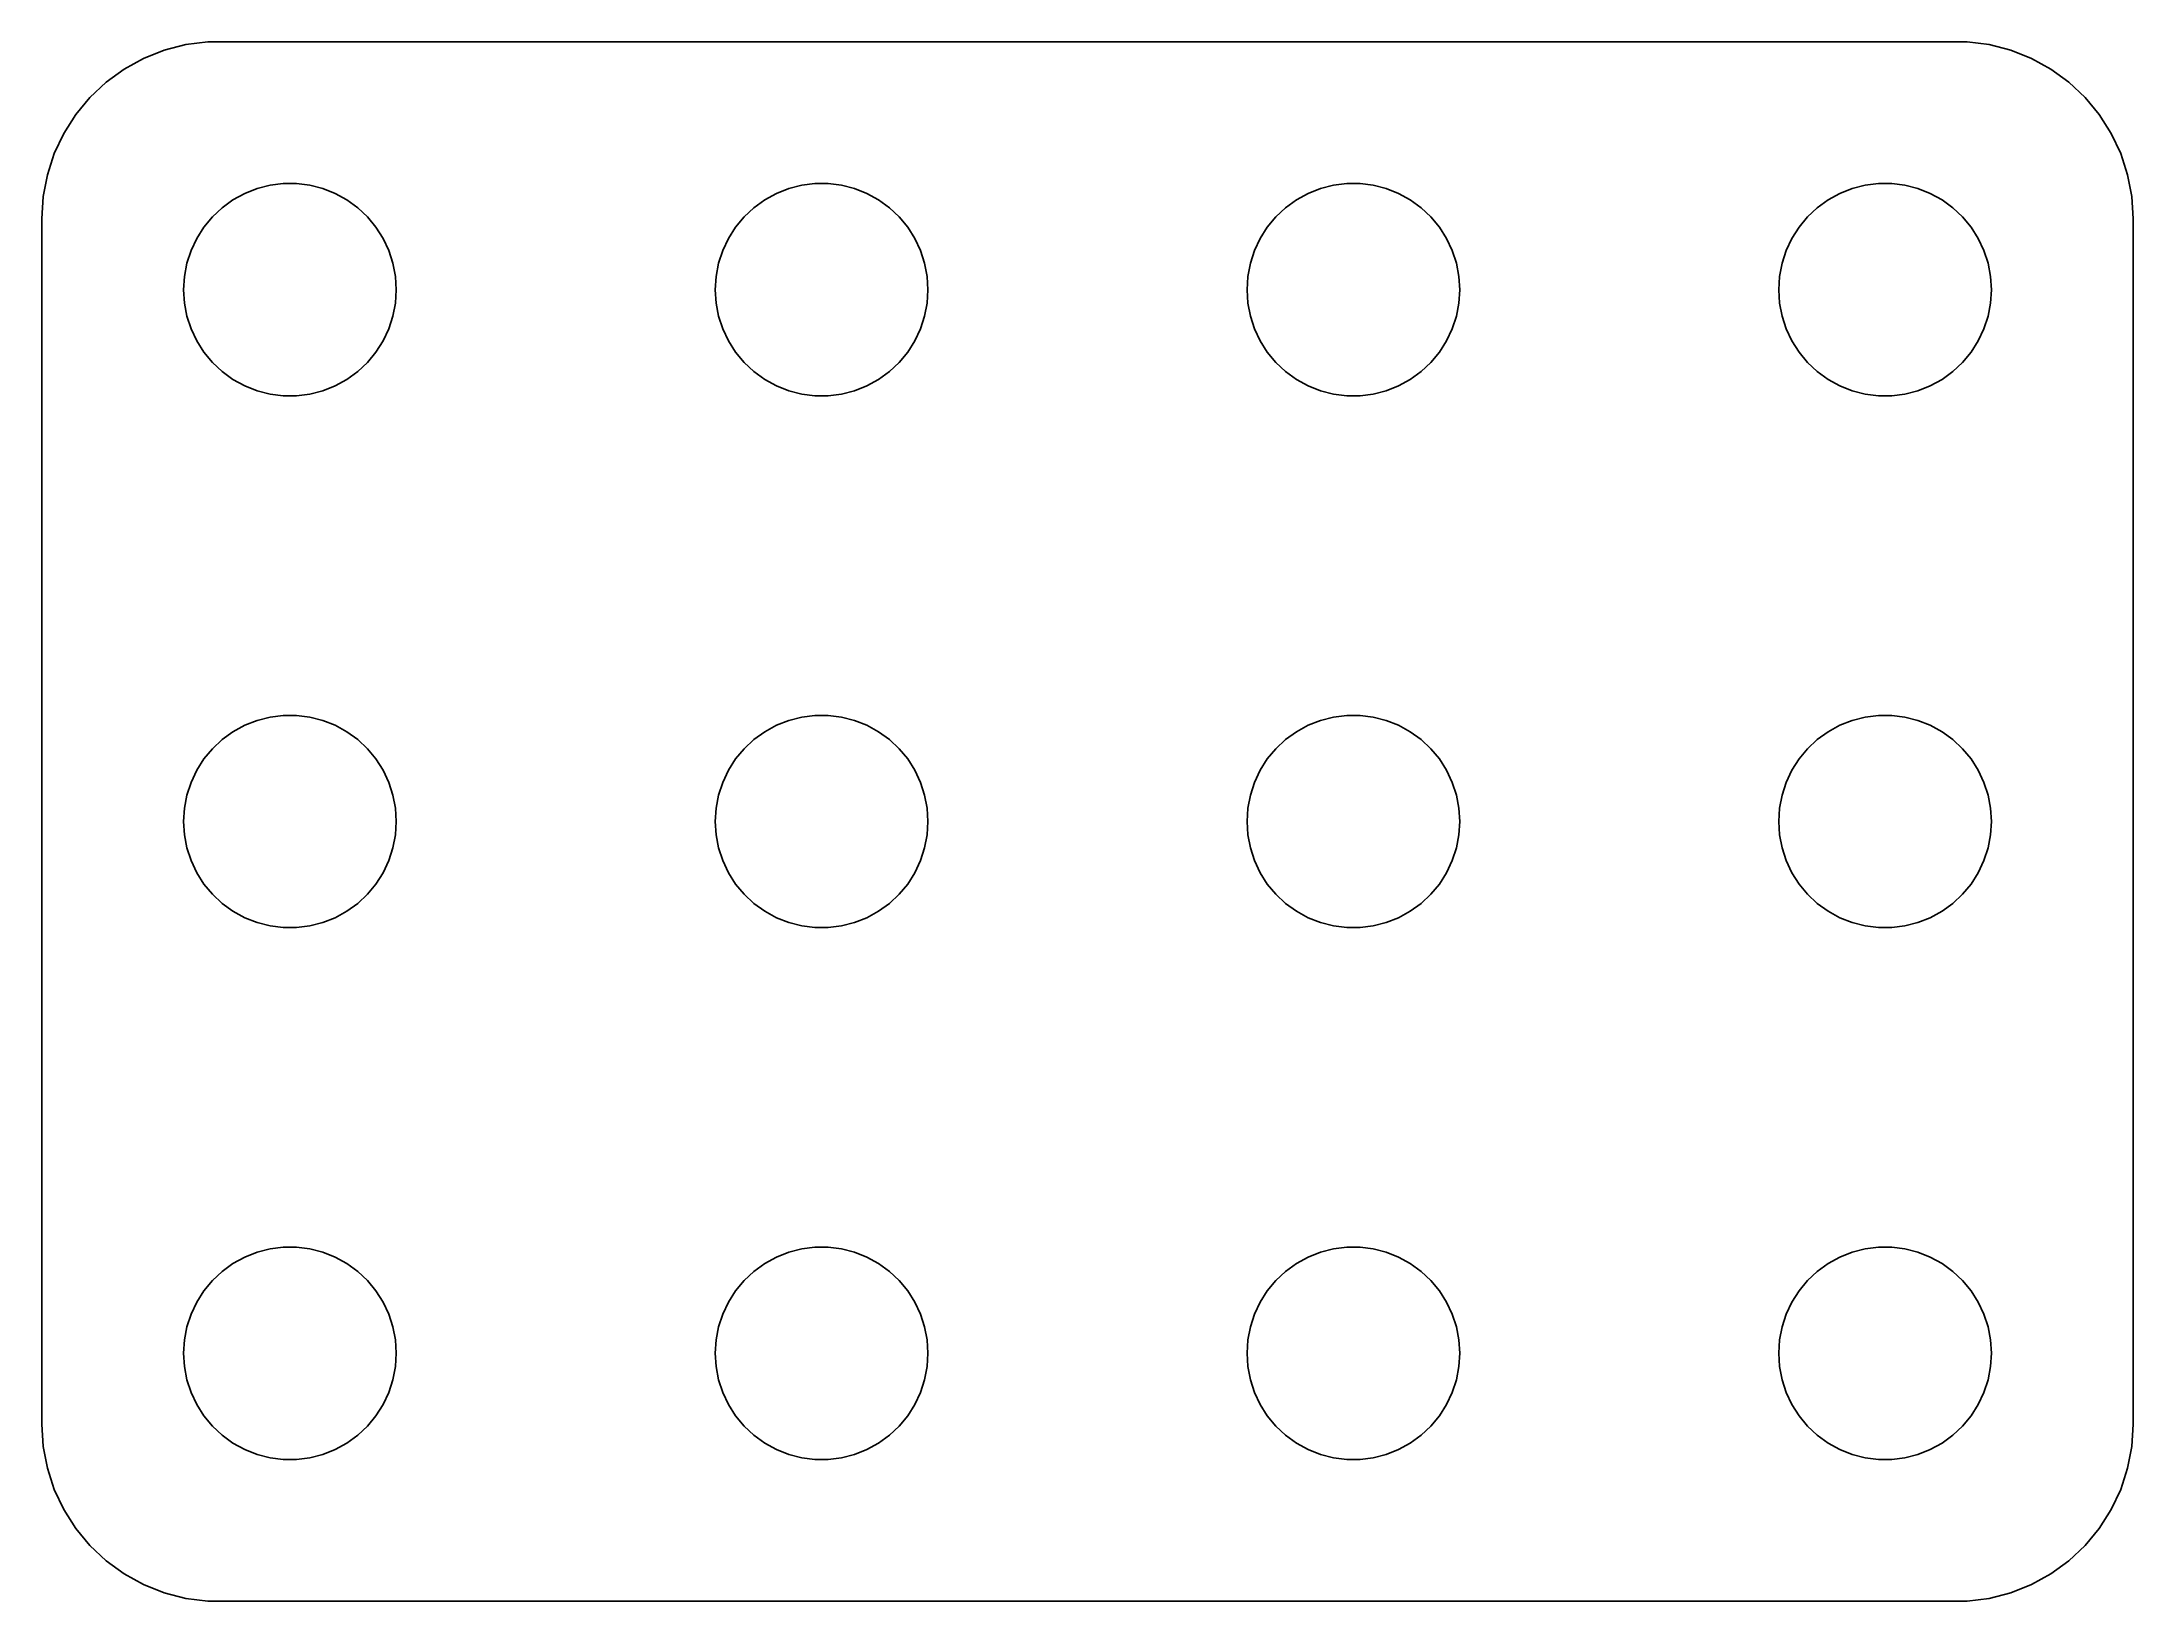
# Model space of a CAD drawing. Header units: metres. Extents: x -14.8 to 14.8, y -11 to 11.
import ezdxf

# ---------------------------------------------------------------- set-up
doc = ezdxf.new("R2010")
doc.units = ezdxf.units.M

msp = doc.modelspace()

# ---------------------------------------------------------------- linework, layer by layer
for p, q in [((-12.7184, 10.9557), (-13.0225, 10.8776)), ((-12.407, 10.9951), (-12.7184, 10.9557)), ((12.407, 10.9951), (-12.407, 10.9951)), ((12.7184, 10.9557), (12.407, 10.9951)), ((13.0225, 10.8776), (12.7184, 10.9557)), ((-13.3144, 10.7621), (-13.5896, 10.6108)), ((-13.0225, 10.8776), (-13.3144, 10.7621)), ((13.3144, 10.7621), (13.0225, 10.8776)), ((13.5896, 10.6108), (13.3144, 10.7621)), ((-13.8436, 10.4263), (-14.0724, 10.2114)), ((-13.5896, 10.6108), (-13.8436, 10.4263)), ((13.8436, 10.4263), (13.5896, 10.6108)), ((14.0724, 10.2114), (13.8436, 10.4263)), ((-14.0724, 10.2114), (-14.2725, 9.96945)), ((14.2725, 9.96945), (14.0724, 10.2114)), ((-14.2725, 9.96945), (-14.4408, 9.70438)), ((14.4408, 9.70438), (14.2725, 9.96945)), ((-14.4408, 9.70438), (-14.5744, 9.4203)), ((14.5744, 9.4203), (14.4408, 9.70438)), ((-14.5744, 9.4203), (-14.6714, 9.12172)), ((14.6714, 9.12172), (14.5744, 9.4203)), ((-14.6714, 9.12172), (-14.7303, 8.81332)), ((-12.0537, 8.76648), (-11.8887, 8.85724)), ((-11.8887, 8.85724), (-11.7135, 8.92657)), ((-11.7135, 8.92657), (-11.5311, 8.97342)), ((-11.5311, 8.97342), (-11.3442, 8.99704)), ((-11.3442, 8.99704), (-11.1558, 8.99704)), ((-11.1558, 8.99704), (-10.9689, 8.97342)), ((-10.9689, 8.97342), (-10.7865, 8.92657)), ((-10.7865, 8.92657), (-10.6113, 8.85724)), ((-10.6113, 8.85724), (-10.4463, 8.76648)), ((-4.55373, 8.76648), (-4.38866, 8.85724)), ((-4.38866, 8.85724), (-4.21352, 8.92657)), ((-4.21352, 8.92657), (-4.03107, 8.97342)), ((-4.03107, 8.97342), (-3.84418, 8.99704)), ((-3.84418, 8.99704), (-3.65581, 8.99704)), ((-3.65581, 8.99704), (-3.46892, 8.97342)), ((-3.46892, 8.97342), (-3.28647, 8.92657)), ((-3.28647, 8.92657), (-3.11133, 8.85724)), ((-3.11133, 8.85724), (-2.94626, 8.76648)), ((2.94626, 8.76648), (3.11133, 8.85724)), ((3.11133, 8.85724), (3.28647, 8.92657)), ((3.28647, 8.92657), (3.46892, 8.97342)), ((3.46892, 8.97342), (3.65581, 8.99704)), ((3.65581, 8.99704), (3.84418, 8.99704)), ((3.84418, 8.99704), (4.03107, 8.97342)), ((4.03107, 8.97342), (4.21352, 8.92657)), ((4.21352, 8.92657), (4.38866, 8.85724)), ((4.38866, 8.85724), (4.55373, 8.76648)), ((10.4463, 8.76648), (10.6113, 8.85724)), ((10.6113, 8.85724), (10.7865, 8.92657)), ((10.7865, 8.92657), (10.9689, 8.97342)), ((10.9689, 8.97342), (11.1558, 8.99704)), ((11.1558, 8.99704), (11.3442, 8.99704)), ((11.3442, 8.99704), (11.5311, 8.97342)), ((11.5311, 8.97342), (11.7135, 8.92657)), ((11.7135, 8.92657), (11.8887, 8.85724)), ((11.8887, 8.85724), (12.0537, 8.76648)), ((14.7303, 8.81332), (14.6714, 9.12172)), ((-14.7303, 8.81332), (-14.75, 8.5)), ((-12.3434, 8.52681), (-12.2061, 8.65576)), ((-12.2061, 8.65576), (-12.0537, 8.76648)), ((-10.4463, 8.76648), (-10.2939, 8.65576)), ((-10.2939, 8.65576), (-10.1565, 8.52681)), ((-4.84344, 8.52681), (-4.70613, 8.65576)), ((-4.70613, 8.65576), (-4.55373, 8.76648)), ((-2.94626, 8.76648), (-2.79385, 8.65576)), ((-2.79385, 8.65576), (-2.65654, 8.52681)), ((2.65654, 8.52681), (2.79385, 8.65576)), ((2.79385, 8.65576), (2.94626, 8.76648)), ((4.55373, 8.76648), (4.70613, 8.65576)), ((4.70613, 8.65576), (4.84344, 8.52681)), ((10.1565, 8.52681), (10.2939, 8.65576)), ((10.2939, 8.65576), (10.4463, 8.76648)), ((12.0537, 8.76648), (12.2061, 8.65576)), ((12.2061, 8.65576), (12.3434, 8.52681)), ((14.75, 8.5), (14.7303, 8.81332)), ((-14.75, 8.5), (-14.75, -8.5)), ((-12.5645, 8.22263), (-12.4635, 8.38167)), ((-12.4635, 8.38167), (-12.3434, 8.52681)), ((-10.1565, 8.52681), (-10.0365, 8.38167)), ((-10.0365, 8.38167), (-9.93553, 8.22263)), ((-5.06445, 8.22263), (-4.96352, 8.38167)), ((-4.96352, 8.38167), (-4.84344, 8.52681)), ((-2.65654, 8.52681), (-2.53647, 8.38167)), ((-2.53647, 8.38167), (-2.43553, 8.22263)), ((2.43553, 8.22263), (2.53647, 8.38167)), ((2.53647, 8.38167), (2.65654, 8.52681)), ((4.84344, 8.52681), (4.96352, 8.38167)), ((4.96352, 8.38167), (5.06445, 8.22263)), ((9.93553, 8.22263), (10.0365, 8.38167)), ((10.0365, 8.38167), (10.1565, 8.52681)), ((12.3434, 8.52681), (12.4635, 8.38167)), ((12.4635, 8.38167), (12.5645, 8.22263)), ((14.75, -8.5), (14.75, 8.5)), ((-12.7029, 7.87303), (-12.6447, 8.05219)), ((-12.6447, 8.05219), (-12.5645, 8.22263)), ((-9.93553, 8.22263), (-9.85533, 8.05219)), ((-9.85533, 8.05219), (-9.79712, 7.87303)), ((-5.20287, 7.87303), (-5.14465, 8.05219)), ((-5.14465, 8.05219), (-5.06445, 8.22263)), ((-2.43553, 8.22263), (-2.35533, 8.05219)), ((-2.35533, 8.05219), (-2.29712, 7.87303)), ((2.29712, 7.87303), (2.35533, 8.05219)), ((2.35533, 8.05219), (2.43553, 8.22263)), ((5.06445, 8.22263), (5.14465, 8.05219)), ((5.14465, 8.05219), (5.20287, 7.87303)), ((9.79712, 7.87303), (9.85533, 8.05219)), ((9.85533, 8.05219), (9.93553, 8.22263)), ((12.5645, 8.22263), (12.6447, 8.05219)), ((12.6447, 8.05219), (12.7029, 7.87303)), ((-12.75, 7.5), (-12.7382, 7.68799)), ((-12.7382, 7.68799), (-12.7029, 7.87303)), ((-9.79712, 7.87303), (-9.76183, 7.68799)), ((-9.76183, 7.68799), (-9.75, 7.5)), ((-5.25, 7.5), (-5.23816, 7.68799)), ((-5.23816, 7.68799), (-5.20287, 7.87303)), ((-2.29712, 7.87303), (-2.26183, 7.68799)), ((-2.26183, 7.68799), (-2.25, 7.5)), ((2.25, 7.5), (2.26183, 7.68799)), ((2.26183, 7.68799), (2.29712, 7.87303)), ((5.20287, 7.87303), (5.23816, 7.68799)), ((5.23816, 7.68799), (5.25, 7.5)), ((9.75, 7.5), (9.76183, 7.68799)), ((9.76183, 7.68799), (9.79712, 7.87303)), ((12.7029, 7.87303), (12.7382, 7.68799)), ((12.7382, 7.68799), (12.75, 7.5)), ((-12.7382, 7.312), (-12.75, 7.5)), ((-9.75, 7.5), (-9.76183, 7.312)), ((-5.23816, 7.312), (-5.25, 7.5)), ((-2.25, 7.5), (-2.26183, 7.312)), ((2.26183, 7.312), (2.25, 7.5)), ((5.25, 7.5), (5.23816, 7.312)), ((9.76183, 7.312), (9.75, 7.5)), ((12.75, 7.5), (12.7382, 7.312)), ((-12.7029, 7.12695), (-12.7382, 7.312)), ((-12.6447, 6.9478), (-12.7029, 7.12695)), ((-9.79712, 7.12695), (-9.85533, 6.9478)), ((-9.76183, 7.312), (-9.79712, 7.12695)), ((-5.20287, 7.12695), (-5.23816, 7.312)), ((-5.14465, 6.9478), (-5.20287, 7.12695)), ((-2.29712, 7.12695), (-2.35533, 6.9478)), ((-2.26183, 7.312), (-2.29712, 7.12695)), ((2.29712, 7.12695), (2.26183, 7.312)), ((2.35533, 6.9478), (2.29712, 7.12695)), ((5.20287, 7.12695), (5.14465, 6.9478)), ((5.23816, 7.312), (5.20287, 7.12695)), ((9.79712, 7.12695), (9.76183, 7.312)), ((9.85533, 6.9478), (9.79712, 7.12695)), ((12.7029, 7.12695), (12.6447, 6.9478)), ((12.7382, 7.312), (12.7029, 7.12695)), ((-12.5645, 6.77736), (-12.6447, 6.9478)), ((-9.85533, 6.9478), (-9.93553, 6.77736)), ((-5.06445, 6.77736), (-5.14465, 6.9478)), ((-2.35533, 6.9478), (-2.43553, 6.77736)), ((2.43553, 6.77736), (2.35533, 6.9478)), ((5.14465, 6.9478), (5.06445, 6.77736)), ((9.93553, 6.77736), (9.85533, 6.9478)), ((12.6447, 6.9478), (12.5645, 6.77736)), ((-12.4635, 6.61832), (-12.5645, 6.77736)), ((-12.3434, 6.47318), (-12.4635, 6.61832)), ((-10.0365, 6.61832), (-10.1565, 6.47318)), ((-9.93553, 6.77736), (-10.0365, 6.61832)), ((-4.96352, 6.61832), (-5.06445, 6.77736)), ((-4.84344, 6.47318), (-4.96352, 6.61832)), ((-2.53647, 6.61832), (-2.65654, 6.47318)), ((-2.43553, 6.77736), (-2.53647, 6.61832)), ((2.53647, 6.61832), (2.43553, 6.77736)), ((2.65654, 6.47318), (2.53647, 6.61832)), ((4.96352, 6.61832), (4.84344, 6.47318)), ((5.06445, 6.77736), (4.96352, 6.61832)), ((10.0365, 6.61832), (9.93553, 6.77736)), ((10.1565, 6.47318), (10.0365, 6.61832)), ((12.4635, 6.61832), (12.3434, 6.47318)), ((12.5645, 6.77736), (12.4635, 6.61832)), ((-12.2061, 6.34422), (-12.3434, 6.47318)), ((-12.0537, 6.23351), (-12.2061, 6.34422)), ((-11.8887, 6.14275), (-12.0537, 6.23351)), ((-10.4463, 6.23351), (-10.6113, 6.14275)), ((-10.2939, 6.34422), (-10.4463, 6.23351)), ((-10.1565, 6.47318), (-10.2939, 6.34422)), ((-4.70613, 6.34422), (-4.84344, 6.47318)), ((-4.55373, 6.23351), (-4.70613, 6.34422)), ((-4.38866, 6.14275), (-4.55373, 6.23351)), ((-2.94626, 6.23351), (-3.11133, 6.14275)), ((-2.79385, 6.34422), (-2.94626, 6.23351)), ((-2.65654, 6.47318), (-2.79385, 6.34422)), ((2.79385, 6.34422), (2.65654, 6.47318)), ((2.94626, 6.23351), (2.79385, 6.34422)), ((3.11133, 6.14275), (2.94626, 6.23351)), ((4.55373, 6.23351), (4.38866, 6.14275)), ((4.70613, 6.34422), (4.55373, 6.23351)), ((4.84344, 6.47318), (4.70613, 6.34422)), ((10.2939, 6.34422), (10.1565, 6.47318)), ((10.4463, 6.23351), (10.2939, 6.34422)), ((10.6113, 6.14275), (10.4463, 6.23351)), ((12.0537, 6.23351), (11.8887, 6.14275)), ((12.2061, 6.34422), (12.0537, 6.23351)), ((12.3434, 6.47318), (12.2061, 6.34422)), ((-11.7135, 6.07341), (-11.8887, 6.14275)), ((-11.5311, 6.02657), (-11.7135, 6.07341)), ((-11.3442, 6.00294), (-11.5311, 6.02657)), ((-11.1558, 6.00294), (-11.3442, 6.00294)), ((-10.9689, 6.02657), (-11.1558, 6.00294)), ((-10.7865, 6.07341), (-10.9689, 6.02657)), ((-10.6113, 6.14275), (-10.7865, 6.07341)), ((-4.21352, 6.07341), (-4.38866, 6.14275)), ((-4.03107, 6.02657), (-4.21352, 6.07341)), ((-3.84418, 6.00294), (-4.03107, 6.02657)), ((-3.65581, 6.00294), (-3.84418, 6.00294)), ((-3.46892, 6.02657), (-3.65581, 6.00294)), ((-3.28647, 6.07341), (-3.46892, 6.02657)), ((-3.11133, 6.14275), (-3.28647, 6.07341)), ((3.28647, 6.07341), (3.11133, 6.14275)), ((3.46892, 6.02657), (3.28647, 6.07341)), ((3.65581, 6.00294), (3.46892, 6.02657)), ((3.84418, 6.00294), (3.65581, 6.00294)), ((4.03107, 6.02657), (3.84418, 6.00294)), ((4.21352, 6.07341), (4.03107, 6.02657)), ((4.38866, 6.14275), (4.21352, 6.07341)), ((10.7865, 6.07341), (10.6113, 6.14275)), ((10.9689, 6.02657), (10.7865, 6.07341)), ((11.1558, 6.00294), (10.9689, 6.02657)), ((11.3442, 6.00294), (11.1558, 6.00294)), ((11.5311, 6.02657), (11.3442, 6.00294)), ((11.7135, 6.07341), (11.5311, 6.02657)), ((11.8887, 6.14275), (11.7135, 6.07341)), ((-11.5311, 1.47342), (-11.3442, 1.49704)), ((-11.3442, 1.49704), (-11.1558, 1.49704)), ((-11.1558, 1.49704), (-10.9689, 1.47342)), ((-4.03107, 1.47342), (-3.84418, 1.49704)), ((-3.84418, 1.49704), (-3.65581, 1.49704)), ((-3.65581, 1.49704), (-3.46892, 1.47342)), ((3.46892, 1.47342), (3.65581, 1.49704)), ((3.65581, 1.49704), (3.84418, 1.49704)), ((3.84418, 1.49704), (4.03107, 1.47342)), ((10.9689, 1.47342), (11.1558, 1.49704)), ((11.1558, 1.49704), (11.3442, 1.49704)), ((11.3442, 1.49704), (11.5311, 1.47342)), ((-12.2061, 1.15576), (-12.0537, 1.26648)), ((-12.0537, 1.26648), (-11.8887, 1.35724)), ((-11.8887, 1.35724), (-11.7135, 1.42657)), ((-11.7135, 1.42657), (-11.5311, 1.47342)), ((-10.9689, 1.47342), (-10.7865, 1.42657)), ((-10.7865, 1.42657), (-10.6113, 1.35724)), ((-10.6113, 1.35724), (-10.4463, 1.26648)), ((-10.4463, 1.26648), (-10.2939, 1.15576)), ((-4.70613, 1.15576), (-4.55373, 1.26648)), ((-4.55373, 1.26648), (-4.38866, 1.35724)), ((-4.38866, 1.35724), (-4.21352, 1.42657)), ((-4.21352, 1.42657), (-4.03107, 1.47342)), ((-3.46892, 1.47342), (-3.28647, 1.42657)), ((-3.28647, 1.42657), (-3.11133, 1.35724)), ((-3.11133, 1.35724), (-2.94626, 1.26648)), ((-2.94626, 1.26648), (-2.79385, 1.15576)), ((2.79385, 1.15576), (2.94626, 1.26648)), ((2.94626, 1.26648), (3.11133, 1.35724)), ((3.11133, 1.35724), (3.28647, 1.42657)), ((3.28647, 1.42657), (3.46892, 1.47342)), ((4.03107, 1.47342), (4.21352, 1.42657)), ((4.21352, 1.42657), (4.38866, 1.35724)), ((4.38866, 1.35724), (4.55373, 1.26648)), ((4.55373, 1.26648), (4.70613, 1.15576)), ((10.2939, 1.15576), (10.4463, 1.26648)), ((10.4463, 1.26648), (10.6113, 1.35724)), ((10.6113, 1.35724), (10.7865, 1.42657)), ((10.7865, 1.42657), (10.9689, 1.47342)), ((11.5311, 1.47342), (11.7135, 1.42657)), ((11.7135, 1.42657), (11.8887, 1.35724)), ((11.8887, 1.35724), (12.0537, 1.26648)), ((12.0537, 1.26648), (12.2061, 1.15576)), ((-12.4635, 0.881668), (-12.3434, 1.02681)), ((-12.3434, 1.02681), (-12.2061, 1.15576)), ((-10.2939, 1.15576), (-10.1565, 1.02681)), ((-10.1565, 1.02681), (-10.0365, 0.881668)), ((-4.96352, 0.881668), (-4.84344, 1.02681)), ((-4.84344, 1.02681), (-4.70613, 1.15576)), ((-2.79385, 1.15576), (-2.65654, 1.02681)), ((-2.65654, 1.02681), (-2.53647, 0.881668)), ((2.53647, 0.881668), (2.65654, 1.02681)), ((2.65654, 1.02681), (2.79385, 1.15576)), ((4.70613, 1.15576), (4.84344, 1.02681)), ((4.84344, 1.02681), (4.96352, 0.881668)), ((10.0365, 0.881668), (10.1565, 1.02681)), ((10.1565, 1.02681), (10.2939, 1.15576)), ((12.2061, 1.15576), (12.3434, 1.02681)), ((12.3434, 1.02681), (12.4635, 0.881668)), ((-12.6447, 0.552185), (-12.5645, 0.722626)), ((-12.5645, 0.722626), (-12.4635, 0.881668)), ((-10.0365, 0.881668), (-9.93553, 0.722626)), ((-9.93553, 0.722626), (-9.85533, 0.552185)), ((-5.14465, 0.552185), (-5.06445, 0.722626)), ((-5.06445, 0.722626), (-4.96352, 0.881668)), ((-2.53647, 0.881668), (-2.43553, 0.722626)), ((-2.43553, 0.722626), (-2.35533, 0.552185)), ((2.35533, 0.552185), (2.43553, 0.722626)), ((2.43553, 0.722626), (2.53647, 0.881668)), ((4.96352, 0.881668), (5.06445, 0.722626)), ((5.06445, 0.722626), (5.14465, 0.552185)), ((9.85533, 0.552185), (9.93553, 0.722626)), ((9.93553, 0.722626), (10.0365, 0.881668)), ((12.4635, 0.881668), (12.5645, 0.722626)), ((12.5645, 0.722626), (12.6447, 0.552185)), ((-12.7382, 0.187988), (-12.7029, 0.373032)), ((-12.7029, 0.373032), (-12.6447, 0.552185)), ((-9.85533, 0.552185), (-9.79712, 0.373032)), ((-9.79712, 0.373032), (-9.76183, 0.187988)), ((-5.23816, 0.187988), (-5.20287, 0.373032)), ((-5.20287, 0.373032), (-5.14465, 0.552185)), ((-2.35533, 0.552185), (-2.29712, 0.373032)), ((-2.29712, 0.373032), (-2.26183, 0.187988)), ((2.26183, 0.187988), (2.29712, 0.373032)), ((2.29712, 0.373032), (2.35533, 0.552185)), ((5.14465, 0.552185), (5.20287, 0.373032)), ((5.20287, 0.373032), (5.23816, 0.187988)), ((9.76183, 0.187988), (9.79712, 0.373032)), ((9.79712, 0.373032), (9.85533, 0.552185)), ((12.6447, 0.552185), (12.7029, 0.373032)), ((12.7029, 0.373032), (12.7382, 0.187988)), ((-12.75, 0), (-12.7382, 0.187988)), ((-12.7382, -0.187988), (-12.75, 0)), ((-9.76183, 0.187988), (-9.75, 0)), ((-9.75, 0), (-9.76183, -0.187988)), ((-5.25, 0), (-5.23816, 0.187988)), ((-5.23816, -0.187988), (-5.25, 0)), ((-2.26183, 0.187988), (-2.25, 0)), ((-2.25, 0), (-2.26183, -0.187988)), ((2.25, 0), (2.26183, 0.187988)), ((2.26183, -0.187988), (2.25, 0)), ((5.23816, 0.187988), (5.25, 0)), ((5.25, 0), (5.23816, -0.187988)), ((9.75, 0), (9.76183, 0.187988)), ((9.76183, -0.187988), (9.75, 0)), ((12.7382, 0.187988), (12.75, 0)), ((12.75, 0), (12.7382, -0.187988)), ((-12.7029, -0.373032), (-12.7382, -0.187988)), ((-9.76183, -0.187988), (-9.79712, -0.373032)), ((-5.20287, -0.373032), (-5.23816, -0.187988)), ((-2.26183, -0.187988), (-2.29712, -0.373032)), ((2.29712, -0.373032), (2.26183, -0.187988)), ((5.23816, -0.187988), (5.20287, -0.373032)), ((9.79712, -0.373032), (9.76183, -0.187988)), ((12.7382, -0.187988), (12.7029, -0.373032)), ((-12.6447, -0.552185), (-12.7029, -0.373032)), ((-12.5645, -0.722626), (-12.6447, -0.552185)), ((-9.85533, -0.552185), (-9.93553, -0.722626)), ((-9.79712, -0.373032), (-9.85533, -0.552185)), ((-5.14465, -0.552185), (-5.20287, -0.373032)), ((-5.06445, -0.722626), (-5.14465, -0.552185)), ((-2.35533, -0.552185), (-2.43553, -0.722626)), ((-2.29712, -0.373032), (-2.35533, -0.552185)), ((2.35533, -0.552185), (2.29712, -0.373032)), ((2.43553, -0.722626), (2.35533, -0.552185)), ((5.14465, -0.552185), (5.06445, -0.722626)), ((5.20287, -0.373032), (5.14465, -0.552185)), ((9.85533, -0.552185), (9.79712, -0.373032)), ((9.93553, -0.722626), (9.85533, -0.552185)), ((12.6447, -0.552185), (12.5645, -0.722626)), ((12.7029, -0.373032), (12.6447, -0.552185)), ((-12.4635, -0.881668), (-12.5645, -0.722626)), ((-12.3434, -1.02681), (-12.4635, -0.881668)), ((-10.0365, -0.881668), (-10.1565, -1.02681)), ((-9.93553, -0.722626), (-10.0365, -0.881668)), ((-4.96352, -0.881668), (-5.06445, -0.722626)), ((-4.84344, -1.02681), (-4.96352, -0.881668)), ((-2.53647, -0.881668), (-2.65654, -1.02681)), ((-2.43553, -0.722626), (-2.53647, -0.881668)), ((2.53647, -0.881668), (2.43553, -0.722626)), ((2.65654, -1.02681), (2.53647, -0.881668)), ((4.96352, -0.881668), (4.84344, -1.02681)), ((5.06445, -0.722626), (4.96352, -0.881668)), ((10.0365, -0.881668), (9.93553, -0.722626)), ((10.1565, -1.02681), (10.0365, -0.881668)), ((12.4635, -0.881668), (12.3434, -1.02681)), ((12.5645, -0.722626), (12.4635, -0.881668)), ((-12.2061, -1.15576), (-12.3434, -1.02681)), ((-12.0537, -1.26648), (-12.2061, -1.15576)), ((-10.2939, -1.15576), (-10.4463, -1.26648)), ((-10.1565, -1.02681), (-10.2939, -1.15576)), ((-4.70613, -1.15576), (-4.84344, -1.02681)), ((-4.55373, -1.26648), (-4.70613, -1.15576)), ((-2.79385, -1.15576), (-2.94626, -1.26648)), ((-2.65654, -1.02681), (-2.79385, -1.15576)), ((2.79385, -1.15576), (2.65654, -1.02681)), ((2.94626, -1.26648), (2.79385, -1.15576)), ((4.70613, -1.15576), (4.55373, -1.26648)), ((4.84344, -1.02681), (4.70613, -1.15576)), ((10.2939, -1.15576), (10.1565, -1.02681)), ((10.4463, -1.26648), (10.2939, -1.15576)), ((12.2061, -1.15576), (12.0537, -1.26648)), ((12.3434, -1.02681), (12.2061, -1.15576)), ((-11.8887, -1.35724), (-12.0537, -1.26648)), ((-11.7135, -1.42657), (-11.8887, -1.35724)), ((-11.5311, -1.47342), (-11.7135, -1.42657)), ((-11.3442, -1.49704), (-11.5311, -1.47342)), ((-10.9689, -1.47342), (-11.1558, -1.49704)), ((-10.7865, -1.42657), (-10.9689, -1.47342)), ((-10.6113, -1.35724), (-10.7865, -1.42657)), ((-10.4463, -1.26648), (-10.6113, -1.35724)), ((-4.38866, -1.35724), (-4.55373, -1.26648)), ((-4.21352, -1.42657), (-4.38866, -1.35724)), ((-4.03107, -1.47342), (-4.21352, -1.42657)), ((-3.84418, -1.49704), (-4.03107, -1.47342)), ((-3.46892, -1.47342), (-3.65581, -1.49704)), ((-3.28647, -1.42657), (-3.46892, -1.47342)), ((-3.11133, -1.35724), (-3.28647, -1.42657)), ((-2.94626, -1.26648), (-3.11133, -1.35724)), ((3.11133, -1.35724), (2.94626, -1.26648)), ((3.28647, -1.42657), (3.11133, -1.35724)), ((3.46892, -1.47342), (3.28647, -1.42657)), ((3.65581, -1.49704), (3.46892, -1.47342)), ((4.03107, -1.47342), (3.84418, -1.49704)), ((4.21352, -1.42657), (4.03107, -1.47342)), ((4.38866, -1.35724), (4.21352, -1.42657)), ((4.55373, -1.26648), (4.38866, -1.35724)), ((10.6113, -1.35724), (10.4463, -1.26648)), ((10.7865, -1.42657), (10.6113, -1.35724)), ((10.9689, -1.47342), (10.7865, -1.42657)), ((11.1558, -1.49704), (10.9689, -1.47342)), ((11.5311, -1.47342), (11.3442, -1.49704)), ((11.7135, -1.42657), (11.5311, -1.47342)), ((11.8887, -1.35724), (11.7135, -1.42657)), ((12.0537, -1.26648), (11.8887, -1.35724)), ((-11.1558, -1.49704), (-11.3442, -1.49704)), ((-3.65581, -1.49704), (-3.84418, -1.49704)), ((3.84418, -1.49704), (3.65581, -1.49704)), ((11.3442, -1.49704), (11.1558, -1.49704)), ((-12.0537, -6.23351), (-11.8887, -6.14275)), ((-11.8887, -6.14275), (-11.7135, -6.07341)), ((-11.7135, -6.07341), (-11.5311, -6.02657)), ((-11.5311, -6.02657), (-11.3442, -6.00294)), ((-11.3442, -6.00294), (-11.1558, -6.00294)), ((-11.1558, -6.00294), (-10.9689, -6.02657)), ((-10.9689, -6.02657), (-10.7865, -6.07341)), ((-10.7865, -6.07341), (-10.6113, -6.14275)), ((-10.6113, -6.14275), (-10.4463, -6.23351)), ((-4.55373, -6.23351), (-4.38866, -6.14275)), ((-4.38866, -6.14275), (-4.21352, -6.07341)), ((-4.21352, -6.07341), (-4.03107, -6.02657)), ((-4.03107, -6.02657), (-3.84418, -6.00294)), ((-3.84418, -6.00294), (-3.65581, -6.00294)), ((-3.65581, -6.00294), (-3.46892, -6.02657)), ((-3.46892, -6.02657), (-3.28647, -6.07341)), ((-3.28647, -6.07341), (-3.11133, -6.14275)), ((-3.11133, -6.14275), (-2.94626, -6.23351)), ((2.94626, -6.23351), (3.11133, -6.14275)), ((3.11133, -6.14275), (3.28647, -6.07341)), ((3.28647, -6.07341), (3.46892, -6.02657)), ((3.46892, -6.02657), (3.65581, -6.00294)), ((3.65581, -6.00294), (3.84418, -6.00294)), ((3.84418, -6.00294), (4.03107, -6.02657)), ((4.03107, -6.02657), (4.21352, -6.07341)), ((4.21352, -6.07341), (4.38866, -6.14275)), ((4.38866, -6.14275), (4.55373, -6.23351)), ((10.4463, -6.23351), (10.6113, -6.14275)), ((10.6113, -6.14275), (10.7865, -6.07341)), ((10.7865, -6.07341), (10.9689, -6.02657)), ((10.9689, -6.02657), (11.1558, -6.00294)), ((11.1558, -6.00294), (11.3442, -6.00294)), ((11.3442, -6.00294), (11.5311, -6.02657)), ((11.5311, -6.02657), (11.7135, -6.07341)), ((11.7135, -6.07341), (11.8887, -6.14275)), ((11.8887, -6.14275), (12.0537, -6.23351)), ((-12.4635, -6.61832), (-12.3434, -6.47318)), ((-12.3434, -6.47318), (-12.2061, -6.34422)), ((-12.2061, -6.34422), (-12.0537, -6.23351)), ((-10.4463, -6.23351), (-10.2939, -6.34422)), ((-10.2939, -6.34422), (-10.1565, -6.47318)), ((-10.1565, -6.47318), (-10.0365, -6.61832)), ((-4.96352, -6.61832), (-4.84344, -6.47318)), ((-4.84344, -6.47318), (-4.70613, -6.34422)), ((-4.70613, -6.34422), (-4.55373, -6.23351)), ((-2.94626, -6.23351), (-2.79385, -6.34422)), ((-2.79385, -6.34422), (-2.65654, -6.47318)), ((-2.65654, -6.47318), (-2.53647, -6.61832)), ((2.53647, -6.61832), (2.65654, -6.47318)), ((2.65654, -6.47318), (2.79385, -6.34422)), ((2.79385, -6.34422), (2.94626, -6.23351)), ((4.55373, -6.23351), (4.70613, -6.34422)), ((4.70613, -6.34422), (4.84344, -6.47318)), ((4.84344, -6.47318), (4.96352, -6.61832)), ((10.0365, -6.61832), (10.1565, -6.47318)), ((10.1565, -6.47318), (10.2939, -6.34422)), ((10.2939, -6.34422), (10.4463, -6.23351)), ((12.0537, -6.23351), (12.2061, -6.34422)), ((12.2061, -6.34422), (12.3434, -6.47318)), ((12.3434, -6.47318), (12.4635, -6.61832)), ((-12.6447, -6.9478), (-12.5645, -6.77736)), ((-12.5645, -6.77736), (-12.4635, -6.61832)), ((-10.0365, -6.61832), (-9.93553, -6.77736)), ((-9.93553, -6.77736), (-9.85533, -6.9478)), ((-5.14465, -6.9478), (-5.06445, -6.77736)), ((-5.06445, -6.77736), (-4.96352, -6.61832)), ((-2.53647, -6.61832), (-2.43553, -6.77736)), ((-2.43553, -6.77736), (-2.35533, -6.9478)), ((2.35533, -6.9478), (2.43553, -6.77736)), ((2.43553, -6.77736), (2.53647, -6.61832)), ((4.96352, -6.61832), (5.06445, -6.77736)), ((5.06445, -6.77736), (5.14465, -6.9478)), ((9.85533, -6.9478), (9.93553, -6.77736)), ((9.93553, -6.77736), (10.0365, -6.61832)), ((12.4635, -6.61832), (12.5645, -6.77736)), ((12.5645, -6.77736), (12.6447, -6.9478)), ((-12.7029, -7.12695), (-12.6447, -6.9478)), ((-9.85533, -6.9478), (-9.79712, -7.12695)), ((-5.20287, -7.12695), (-5.14465, -6.9478)), ((-2.35533, -6.9478), (-2.29712, -7.12695)), ((2.29712, -7.12695), (2.35533, -6.9478)), ((5.14465, -6.9478), (5.20287, -7.12695)), ((9.79712, -7.12695), (9.85533, -6.9478)), ((12.6447, -6.9478), (12.7029, -7.12695)), ((-12.75, -7.5), (-12.7382, -7.312)), ((-12.7382, -7.312), (-12.7029, -7.12695)), ((-9.79712, -7.12695), (-9.76183, -7.312)), ((-9.76183, -7.312), (-9.75, -7.5)), ((-5.25, -7.5), (-5.23816, -7.312)), ((-5.23816, -7.312), (-5.20287, -7.12695)), ((-2.29712, -7.12695), (-2.26183, -7.312)), ((-2.26183, -7.312), (-2.25, -7.5)), ((2.25, -7.5), (2.26183, -7.312)), ((2.26183, -7.312), (2.29712, -7.12695)), ((5.20287, -7.12695), (5.23816, -7.312)), ((5.23816, -7.312), (5.25, -7.5)), ((9.75, -7.5), (9.76183, -7.312)), ((9.76183, -7.312), (9.79712, -7.12695)), ((12.7029, -7.12695), (12.7382, -7.312)), ((12.7382, -7.312), (12.75, -7.5)), ((-12.7382, -7.68799), (-12.75, -7.5)), ((-9.75, -7.5), (-9.76183, -7.68799)), ((-5.23816, -7.68799), (-5.25, -7.5)), ((-2.25, -7.5), (-2.26183, -7.68799)), ((2.26183, -7.68799), (2.25, -7.5)), ((5.25, -7.5), (5.23816, -7.68799)), ((9.76183, -7.68799), (9.75, -7.5)), ((12.75, -7.5), (12.7382, -7.68799)), ((-12.7029, -7.87303), (-12.7382, -7.68799)), ((-12.6447, -8.05219), (-12.7029, -7.87303)), ((-9.79712, -7.87303), (-9.85533, -8.05219)), ((-9.76183, -7.68799), (-9.79712, -7.87303)), ((-5.20287, -7.87303), (-5.23816, -7.68799)), ((-5.14465, -8.05219), (-5.20287, -7.87303)), ((-2.29712, -7.87303), (-2.35533, -8.05219)), ((-2.26183, -7.68799), (-2.29712, -7.87303)), ((2.29712, -7.87303), (2.26183, -7.68799)), ((2.35533, -8.05219), (2.29712, -7.87303)), ((5.20287, -7.87303), (5.14465, -8.05219)), ((5.23816, -7.68799), (5.20287, -7.87303)), ((9.79712, -7.87303), (9.76183, -7.68799)), ((9.85533, -8.05219), (9.79712, -7.87303)), ((12.7029, -7.87303), (12.6447, -8.05219)), ((12.7382, -7.68799), (12.7029, -7.87303)), ((-12.5645, -8.22263), (-12.6447, -8.05219)), ((-12.4635, -8.38167), (-12.5645, -8.22263)), ((-9.93553, -8.22263), (-10.0365, -8.38167)), ((-9.85533, -8.05219), (-9.93553, -8.22263)), ((-5.06445, -8.22263), (-5.14465, -8.05219)), ((-4.96352, -8.38167), (-5.06445, -8.22263)), ((-2.43553, -8.22263), (-2.53647, -8.38167)), ((-2.35533, -8.05219), (-2.43553, -8.22263)), ((2.43553, -8.22263), (2.35533, -8.05219)), ((2.53647, -8.38167), (2.43553, -8.22263)), ((5.06445, -8.22263), (4.96352, -8.38167)), ((5.14465, -8.05219), (5.06445, -8.22263)), ((9.93553, -8.22263), (9.85533, -8.05219)), ((10.0365, -8.38167), (9.93553, -8.22263)), ((12.5645, -8.22263), (12.4635, -8.38167)), ((12.6447, -8.05219), (12.5645, -8.22263)), ((-14.75, -8.5), (-14.7303, -8.81332)), ((-12.3434, -8.52681), (-12.4635, -8.38167)), ((-12.2061, -8.65576), (-12.3434, -8.52681)), ((-10.1565, -8.52681), (-10.2939, -8.65576)), ((-10.0365, -8.38167), (-10.1565, -8.52681)), ((-4.84344, -8.52681), (-4.96352, -8.38167)), ((-4.70613, -8.65576), (-4.84344, -8.52681)), ((-2.65654, -8.52681), (-2.79385, -8.65576)), ((-2.53647, -8.38167), (-2.65654, -8.52681)), ((2.65654, -8.52681), (2.53647, -8.38167)), ((2.79385, -8.65576), (2.65654, -8.52681)), ((4.84344, -8.52681), (4.70613, -8.65576)), ((4.96352, -8.38167), (4.84344, -8.52681)), ((10.1565, -8.52681), (10.0365, -8.38167)), ((10.2939, -8.65576), (10.1565, -8.52681)), ((12.3434, -8.52681), (12.2061, -8.65576)), ((12.4635, -8.38167), (12.3434, -8.52681)), ((14.7303, -8.81332), (14.75, -8.5)), ((-14.7303, -8.81332), (-14.6714, -9.12172)), ((-12.0537, -8.76648), (-12.2061, -8.65576)), ((-11.8887, -8.85724), (-12.0537, -8.76648)), ((-10.4463, -8.76648), (-10.6113, -8.85724)), ((-10.2939, -8.65576), (-10.4463, -8.76648)), ((-4.55373, -8.76648), (-4.70613, -8.65576)), ((-4.38866, -8.85724), (-4.55373, -8.76648)), ((-2.94626, -8.76648), (-3.11133, -8.85724)), ((-2.79385, -8.65576), (-2.94626, -8.76648)), ((2.94626, -8.76648), (2.79385, -8.65576)), ((3.11133, -8.85724), (2.94626, -8.76648)), ((4.55373, -8.76648), (4.38866, -8.85724)), ((4.70613, -8.65576), (4.55373, -8.76648)), ((10.4463, -8.76648), (10.2939, -8.65576)), ((10.6113, -8.85724), (10.4463, -8.76648)), ((12.0537, -8.76648), (11.8887, -8.85724)), ((12.2061, -8.65576), (12.0537, -8.76648)), ((14.6714, -9.12172), (14.7303, -8.81332)), ((-14.6714, -9.12172), (-14.5744, -9.4203)), ((-11.7135, -8.92657), (-11.8887, -8.85724)), ((-11.5311, -8.97342), (-11.7135, -8.92657)), ((-11.3442, -8.99704), (-11.5311, -8.97342)), ((-11.1558, -8.99704), (-11.3442, -8.99704)), ((-10.9689, -8.97342), (-11.1558, -8.99704)), ((-10.7865, -8.92657), (-10.9689, -8.97342)), ((-10.6113, -8.85724), (-10.7865, -8.92657)), ((-4.21352, -8.92657), (-4.38866, -8.85724)), ((-4.03107, -8.97342), (-4.21352, -8.92657)), ((-3.84418, -8.99704), (-4.03107, -8.97342)), ((-3.65581, -8.99704), (-3.84418, -8.99704)), ((-3.46892, -8.97342), (-3.65581, -8.99704)), ((-3.28647, -8.92657), (-3.46892, -8.97342)), ((-3.11133, -8.85724), (-3.28647, -8.92657)), ((3.28647, -8.92657), (3.11133, -8.85724)), ((3.46892, -8.97342), (3.28647, -8.92657)), ((3.65581, -8.99704), (3.46892, -8.97342)), ((3.84418, -8.99704), (3.65581, -8.99704)), ((4.03107, -8.97342), (3.84418, -8.99704)), ((4.21352, -8.92657), (4.03107, -8.97342)), ((4.38866, -8.85724), (4.21352, -8.92657)), ((10.7865, -8.92657), (10.6113, -8.85724)), ((10.9689, -8.97342), (10.7865, -8.92657)), ((11.1558, -8.99704), (10.9689, -8.97342)), ((11.3442, -8.99704), (11.1558, -8.99704)), ((11.5311, -8.97342), (11.3442, -8.99704)), ((11.7135, -8.92657), (11.5311, -8.97342)), ((11.8887, -8.85724), (11.7135, -8.92657)), ((14.5744, -9.4203), (14.6714, -9.12172)), ((-14.5744, -9.4203), (-14.4408, -9.70438)), ((14.4408, -9.70438), (14.5744, -9.4203)), ((-14.4408, -9.70438), (-14.2725, -9.96945)), ((14.2725, -9.96945), (14.4408, -9.70438)), ((-14.2725, -9.96945), (-14.0724, -10.2114)), ((14.0724, -10.2114), (14.2725, -9.96945)), ((-14.0724, -10.2114), (-13.8436, -10.4263)), ((13.8436, -10.4263), (14.0724, -10.2114)), ((-13.8436, -10.4263), (-13.5896, -10.6108)), ((-13.5896, -10.6108), (-13.3144, -10.7621)), ((13.3144, -10.7621), (13.5896, -10.6108)), ((13.5896, -10.6108), (13.8436, -10.4263)), ((-13.3144, -10.7621), (-13.0225, -10.8776)), ((-13.0225, -10.8776), (-12.7184, -10.9557)), ((12.7184, -10.9557), (13.0225, -10.8776)), ((13.0225, -10.8776), (13.3144, -10.7621)), ((-12.7184, -10.9557), (-12.407, -10.9951)), ((-12.407, -10.9951), (12.407, -10.9951)), ((12.407, -10.9951), (12.7184, -10.9557))]:
    msp.add_line(p, q)

doc.saveas('drawing.dxf')
